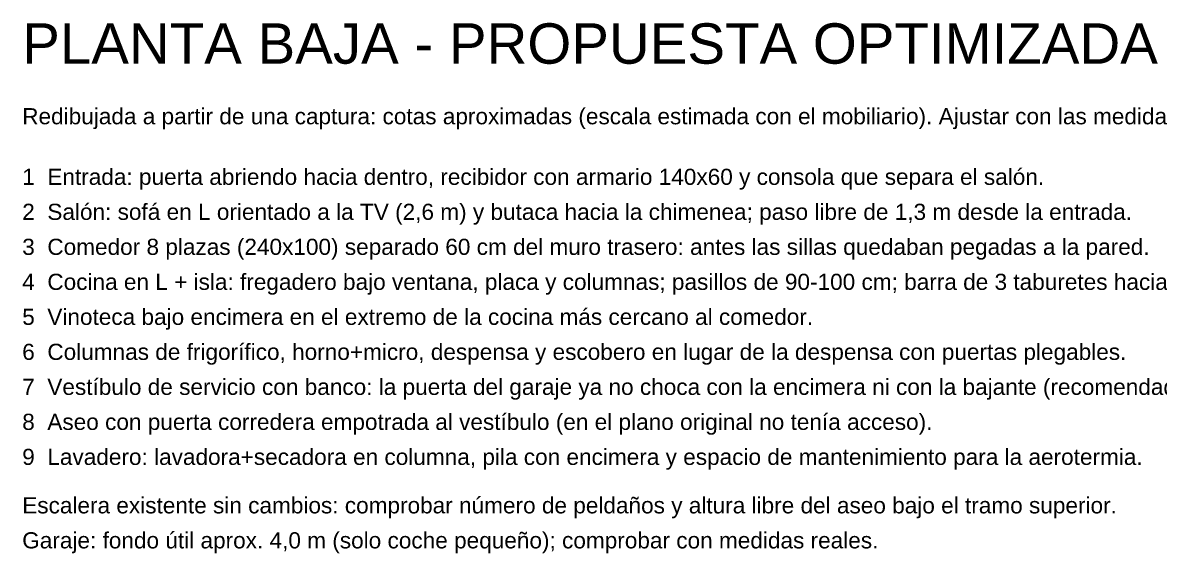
# Model space of a CAD drawing. Header units: centimetres. Extents: x -76 to 1855, y -664 to 656.
# Drawn here: x 0 to 844, y -664 to -270 of the extents above; entities that cross this region are included whole.
import ezdxf

# ---------------------------------------------------------------- set-up
doc = ezdxf.new("R2010")
doc.units = ezdxf.units.CM
doc.layers.add('A-TEXTO', color=7, linetype='Continuous', lineweight=18)
doc.styles.add('A-TEXTO', font='arial.ttf')

msp = doc.modelspace()

# ---------------------------------------------------------------- texts
at = {"layer": 'A-TEXTO', "style": 'A-TEXTO'}
for s, height, p in [('PLANTA BAJA - PROPUESTA OPTIMIZADA', 30, (0, -300)), ('Redibujada a partir de una captura: cotas aproximadas (escala estimada con el mobiliario). Ajustar con las medidas reales antes de usar.', 12, (0, -345)), ('1  Entrada: puerta abriendo hacia dentro, recibidor con armario 140x60 y consola que separa el salón.', 12, (0, -390)), ('2  Salón: sofá en L orientado a la TV (2,6 m) y butaca hacia la chimenea; paso libre de 1,3 m desde la entrada.', 12, (0, -416)), ('3  Comedor 8 plazas (240x100) separado 60 cm del muro trasero: antes las sillas quedaban pegadas a la pared.', 12, (0, -442)), ('4  Cocina en L + isla: fregadero bajo ventana, placa y columnas; pasillos de 90-100 cm; barra de 3 taburetes hacia el comedor.', 12, (0, -468)), ('5  Vinoteca bajo encimera en el extremo de la cocina más cercano al comedor.', 12, (0, -494)), ('6  Columnas de frigorífico, horno+micro, despensa y escobero en lugar de la despensa con puertas plegables.', 12, (0, -520)), ('7  Vestíbulo de servicio con banco: la puerta del garaje ya no choca con la encimera ni con la bajante (recomendado EI2 45-C5).', 12, (0, -546)), ('8  Aseo con puerta corredera empotrada al vestíbulo (en el plano original no tenía acceso).', 12, (0, -572)), ('9  Lavadero: lavadora+secadora en columna, pila con encimera y espacio de mantenimiento para la aerotermia.', 12, (0, -598)), ('Escalera existente sin cambios: comprobar número de peldaños y altura libre del aseo bajo el tramo superior.', 12, (0, -634)), ('Garaje: fondo útil aprox. 4,0 m (solo coche pequeño); comprobar con medidas reales.', 12, (0, -660))]:
    msp.add_text(s, height=height, dxfattribs=at).set_placement(p)

doc.saveas('drawing.dxf')
